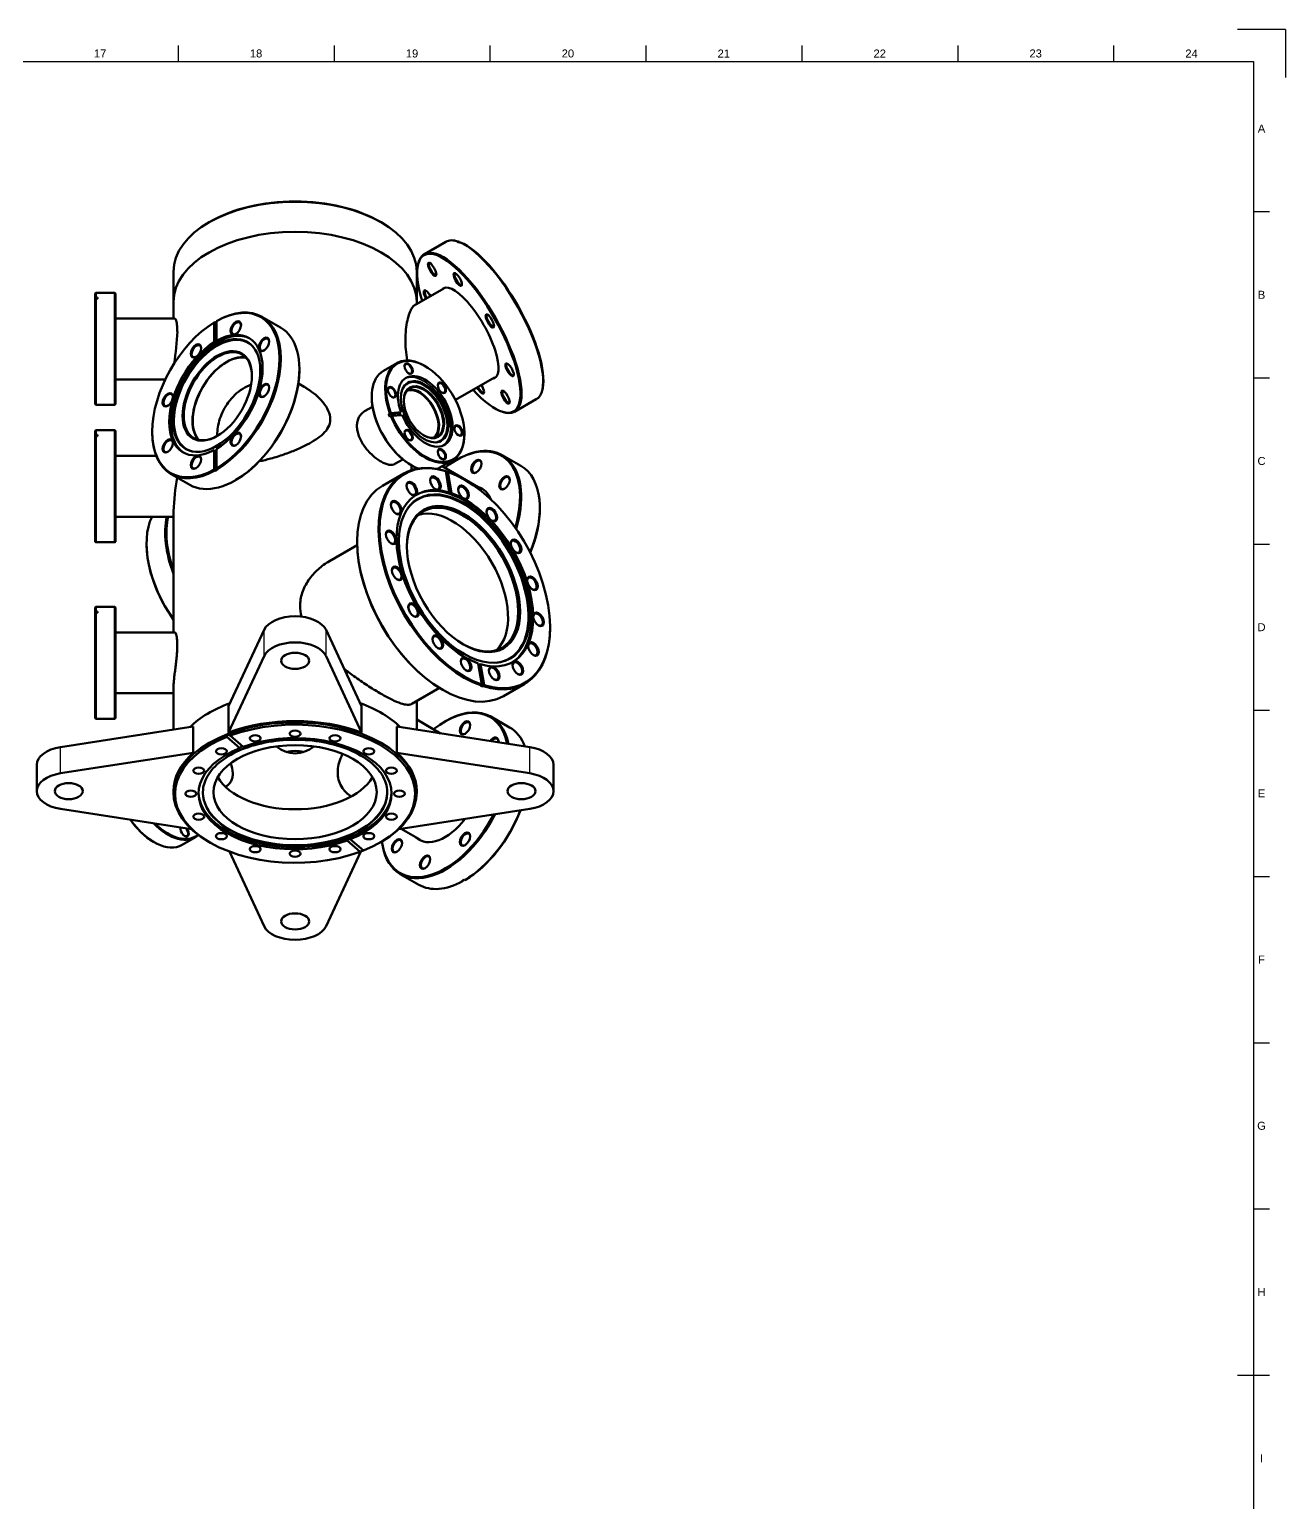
# Model space of a CAD drawing. Header units: millimetres. Extents: x 0 to 1189, y 0 to 841.
# Drawn here: x 796.6 to 1189, y 380.7 to 841 of the extents above; entities that cross this region are included whole.
import ezdxf
from ezdxf.enums import TextEntityAlignment as Align

# ---------------------------------------------------------------- set-up
doc = ezdxf.new("R2010")
doc.units = ezdxf.units.MM
doc.header["$LTSCALE"] = 0.75
for name, color, linetype, lineweight in [('Border', 7, 'Continuous', 25), ('Visible', 7, 'Continuous', 50), ('Visible Narrow', 7, 'Continuous', 25)]:
    doc.layers.add(name, color=color, linetype=linetype, lineweight=lineweight)
doc.styles.add('FusionTitle', font='')
doc.styles.get('FusionTitle').set_extended_font_data('Arial Unicode MS')

# ---------------------------------------------------------------- blocks, each defined once
blk = doc.blocks.new('ISO_A0_SHEET')
at = {"layer": 'Border'}
for p, q in [((1189, 841), (1174, 841)), ((1189, 841), (1189, 826)), ((843.041665, 836), (843.041665, 831)), ((891.749998, 836), (891.749998, 831)), ((940.458331, 836), (940.458331, 831)), ((989.166664, 836), (989.166664, 831)), ((1037.874997, 836), (1037.874997, 831)), ((1086.58333, 836), (1086.58333, 831)), ((1135.291663, 836), (1135.291663, 831)), ((20, 831), (1179, 831)), ((1179, 831), (1179, 10)), ((1179, 784.0625), (1184, 784.0625)), ((1179, 732.125), (1184, 732.125)), ((1179, 680.1875), (1184, 680.1875)), ((1179, 628.25), (1184, 628.25)), ((1179, 576.3125), (1184, 576.3125)), ((1179, 524.375), (1184, 524.375)), ((1179, 472.4375), (1184, 472.4375)), ((1174, 420.5), (1184, 420.5))]:
    blk.add_line(p, q, dxfattribs=at)
at = {"layer": 'Border', "style": 'FusionTitle'}
for s, p in [('17', (818.687499, 833.5)), ('18', (867.395832, 833.5)), ('19', (916.104165, 833.5)), ('20', (964.812498, 833.5)), ('21', (1013.520831, 833.5)), ('22', (1062.229164, 833.5)), ('23', (1110.937497, 833.5)), ('24', (1159.64583, 833.5)), ('A', (1181.5, 810.03125)), ('B', (1181.5, 758.09375)), ('C', (1181.5, 706.15625)), ('D', (1181.5, 654.21875)), ('E', (1181.5, 602.28125)), ('F', (1181.5, 550.34375)), ('G', (1181.5, 498.40625)), ('H', (1181.5, 446.46875)), ('I', (1181.5, 394.53125))]:
    blk.add_text(s, height=2.5, dxfattribs=at).set_placement(p, align=Align.MIDDLE)

msp = doc.modelspace()

# ---------------------------------------------------------------- linework, layer by layer
at = {"layer": 'Visible', "extrusion": (0.707107, -0.407196, -0.578093)}
for p, q in [((852.9704, 780.8952), (852.6155, 780.6893)), ((906.2074, 780.8952), (906.5623, 780.6893)), ((926.7236, 774.6741), (919.9656, 770.8055)), ((930.3344, 774.6025), (930.5391, 774.7197)), ((930.7573, 774.6461), (930.4612, 774.7465)), ((930.8316, 774.6206), (930.5391, 774.7197)), ((930.9901, 774.549), (930.7853, 774.4318)), ((930.885, 774.4888), (930.8316, 774.6206)), ((930.9901, 774.549), (931.2825, 774.45)), ((841.5889, 755.8737), (841.5889, 765.2755)), ((917.5889, 755.8737), (917.5889, 765.2755)), ((917.9472, 767.3129), (918.0105, 767.6191)), ((926.0317, 760.0188), (916.738, 754.6987)), ((817.0889, 758.4579), (817.2889, 758.6579)), ((817.0889, 758.4579), (817.0889, 757.0609)), ((817.2889, 757.2424), (817.0889, 757.0609)), ((817.0889, 757.0609), (817.0889, 756.6408)), ((817.0889, 756.6408), (817.2889, 756.8224)), ((817.0889, 756.6408), (817.0889, 723.8579)), ((817.2889, 757.2424), (817.2889, 758.6579)), ((823.2389, 758.6579), (817.2889, 758.6579)), ((817.8389, 757.2424), (817.2889, 757.2424)), ((817.2889, 723.6579), (817.2889, 756.8224)), ((817.2889, 756.8224), (817.8389, 756.8224)), ((817.8389, 757.2424), (817.8389, 756.8224)), ((823.2389, 758.6579), (823.2389, 723.6579)), ((823.4389, 758.4579), (823.2389, 758.6579)), ((823.4389, 723.8579), (823.4389, 758.4579)), ((841.5889, 755.8737), (841.5889, 750.6579)), ((917.5889, 755.8737), (917.5889, 755.1857)), ((823.4389, 750.6579), (841.9848, 750.6579)), ((869.177, 751.2279), (875.0106, 747.8685)), ((854.4866, 749.523), (854.3098, 749.4203)), ((854.3098, 749.4203), (854.3098, 743.296)), ((854.4866, 749.523), (854.6634, 749.4212)), ((854.6634, 749.4212), (854.6634, 743.0924)), ((855.0169, 749.8348), (855.1937, 749.9374)), ((855.0169, 743.7131), (855.0169, 749.8348)), ((854.6634, 743.0924), (854.3098, 743.296)), ((855.0169, 743.7131), (855.3705, 743.5095)), ((907.1658, 734.3114), (911.3731, 736.7342)), ((880.9147, 734.6298), (880.9147, 734.8334)), ((920.2948, 735.7666), (920.154, 735.8484)), ((941.9295, 732.2473), (929.6759, 725.2327)), ((823.4389, 731.6579), (839.0652, 731.6579)), ((880.5994, 730.3699), (882.4116, 729.3263)), ((956.9359, 728.9156), (956.8725, 728.6095)), ((817.0889, 723.8579), (817.2889, 723.6579)), ((823.2389, 723.6579), (817.2889, 723.6579)), ((823.4389, 723.8579), (823.2389, 723.6579)), ((903.7735, 723.1263), (901.2966, 721.6999)), ((903.5245, 726.1092), (903.5245, 726.2721)), ((954.9175, 725.4231), (948.1595, 721.5544)), ((912.1448, 721.1229), (908.8283, 720.8189)), ((909.2172, 721.0429), (908.8283, 720.8189)), ((909.1818, 719.9073), (909.5707, 720.1313)), ((909.4811, 721.1356), (909.2172, 721.0429)), ((912.675, 721.4283), (909.4811, 721.1356)), ((909.5707, 720.1313), (909.8347, 720.2239)), ((909.8347, 720.2239), (913.0286, 720.5167)), ((912.1489, 721.1253), (912.675, 721.4283)), ((944.1257, 721.5824), (944.4218, 721.482)), ((817.0889, 715.5367), (817.2889, 715.7367)), ((817.0889, 715.5367), (817.0889, 714.1396)), ((817.2889, 714.3212), (817.0889, 714.1396)), ((817.0889, 714.1396), (817.0889, 713.7196)), ((817.0889, 713.7196), (817.2889, 713.9011)), ((817.0889, 713.7196), (817.0889, 680.9367)), ((817.2889, 714.3212), (817.2889, 715.7367)), ((823.2389, 715.7367), (817.2889, 715.7367)), ((817.8389, 714.3212), (817.2889, 714.3212)), ((817.2889, 680.7367), (817.2889, 713.9011)), ((817.2889, 713.9011), (817.8389, 713.9011)), ((817.8389, 714.3212), (817.8389, 713.9011)), ((823.2389, 715.7367), (823.2389, 680.7367)), ((823.4389, 715.5367), (823.2389, 715.7367)), ((823.4389, 680.9367), (823.4389, 715.5367)), ((834.9528, 715.288), (834.9528, 715.0844)), ((932.4805, 714.6059), (932.4805, 714.4431)), ((854.3098, 709.574), (854.6634, 709.3704)), ((854.3098, 709.574), (854.3098, 703.4496)), ((854.6634, 709.3704), (854.6634, 703.0416)), ((855.0169, 703.8496), (855.0169, 709.9713)), ((823.4389, 707.7367), (836.2057, 707.7367)), ((913.2551, 706.6612), (910.7782, 705.2348)), ((915.7101, 704.9485), (915.851, 704.8668)), ((924.6319, 703.981), (928.8392, 706.4038)), ((925.5282, 704.4971), (938.0608, 697.2801)), ((929.8933, 706.4249), (930.0694, 706.5271)), ((950.1407, 704.604), (944.3071, 707.9633)), ((840.8569, 702.0493), (846.6905, 698.6899)), ((854.3098, 703.4496), (854.4866, 703.1434)), ((854.6634, 703.0416), (854.4866, 703.1434)), ((855.1937, 703.5434), (855.0169, 703.8496)), ((855.1937, 703.5434), (855.3705, 703.4416)), ((861.1043, 700.2284), (860.9282, 700.1262)), ((906.8496, 698.3979), (913.5318, 702.2459)), ((926.4139, 703.0657), (926.6282, 702.9462)), ((926.6282, 702.9462), (927.7498, 696.3276)), ((926.9281, 702.7395), (927.1049, 702.8413)), ((926.9281, 702.7395), (928.0873, 695.8995)), ((927.1049, 702.8413), (927.3192, 702.7217)), ((927.3192, 702.7217), (928.4408, 696.1031)), ((932.7249, 700.2253), (932.5488, 700.3275)), ((927.7498, 696.3276), (927.3962, 696.124)), ((928.4408, 696.1031), (928.0873, 695.8995)), ((956.0448, 691.3652), (956.0448, 691.5688)), ((823.4389, 688.7367), (841.5889, 688.7367)), ((841.5889, 690.47), (841.5889, 652.5522)), ((817.0889, 680.9367), (817.2889, 680.7367)), ((823.2389, 680.7367), (817.2889, 680.7367)), ((823.4389, 680.9367), (823.2389, 680.7367)), ((833.185, 680.1674), (833.185, 680.371)), ((898.9759, 679.8431), (890.337, 674.8683)), ((898.9636, 680.7835), (898.9636, 680.9871)), ((817.0889, 660.3522), (817.2889, 660.5522)), ((817.0889, 660.3522), (817.0889, 658.9552)), ((817.2889, 659.1368), (817.0889, 658.9552)), ((817.0889, 658.9552), (817.0889, 658.5351)), ((817.0889, 658.5351), (817.2889, 658.7167)), ((817.0889, 658.5351), (817.0889, 625.7522)), ((817.2889, 659.1368), (817.2889, 660.5522)), ((823.2389, 660.5522), (817.2889, 660.5522)), ((817.8389, 659.1368), (817.2889, 659.1368)), ((817.2889, 625.5522), (817.2889, 658.7167)), ((817.2889, 658.7167), (817.8389, 658.7167)), ((817.8389, 659.1368), (817.8389, 658.7167)), ((823.2389, 660.5522), (823.2389, 625.5522)), ((823.4389, 660.3522), (823.2389, 660.5522)), ((823.4389, 625.7522), (823.4389, 660.3522)), ((959.2445, 654.1733), (959.2445, 653.9697)), ((823.4389, 652.5522), (841.9848, 652.5522)), ((858.8152, 629.4913), (869.9296, 653.3779)), ((889.2482, 653.3779), (900.3626, 629.4913)), ((869.9296, 645.2024), (858.8152, 621.3158)), ((900.3626, 621.3158), (889.2482, 645.2024)), ((937.9246, 636.2867), (936.803, 642.9052)), ((937.494, 642.6808), (937.1405, 642.4772)), ((938.2996, 635.6373), (937.1405, 642.4772)), ((938.6156, 636.0622), (937.494, 642.6808)), ((841.5889, 635.2855), (841.5889, 622.177)), ((937.6086, 635.8617), (937.7854, 635.9635)), ((937.7854, 635.9635), (937.9246, 636.2867)), ((938.2996, 635.6373), (938.4764, 635.7391)), ((938.4764, 635.7391), (938.6156, 636.0622)), ((944.6763, 632.7109), (951.3584, 636.5589)), ((823.4389, 633.5522), (841.5889, 633.5522)), ((924.676, 635.2141), (916.0372, 630.2393)), ((917.5889, 631.1329), (917.5889, 622.177)), ((925.4832, 634.7315), (925.6593, 634.6293)), ((858.8152, 621.3158), (858.8152, 629.4913)), ((900.3626, 621.3158), (900.3626, 629.4913)), ((946.6052, 622.8966), (940.7715, 626.256)), ((806.29, 616.7303), (847.7699, 623.1307)), ((817.0889, 625.7522), (817.2889, 625.5522)), ((823.2389, 625.5522), (817.2889, 625.5522)), ((823.4389, 625.7522), (823.2389, 625.5522)), ((847.7699, 614.9552), (847.7699, 623.1307)), ((911.4079, 623.1307), (952.8878, 616.7303)), ((911.4079, 614.9552), (911.4079, 623.1307)), ((917.5889, 625.3257), (925.0582, 621.0245)), ((926.3578, 624.7175), (926.5339, 624.8197)), ((862.3359, 616.4222), (858.2588, 619.9361)), ((859.2566, 620.32), (863.3337, 616.8061)), ((847.7699, 614.9552), (806.29, 608.5548)), ((952.8878, 608.5548), (911.4079, 614.9552)), ((798.8782, 602.9924), (798.8782, 611.1679)), ((960.2996, 602.9924), (960.2996, 611.1679)), ((841.5889, 602.9924), (841.5889, 602.5837)), ((917.5889, 602.9924), (917.5889, 602.5837)), ((806.29, 597.43), (847.2277, 591.1133)), ((911.9501, 591.1133), (952.8878, 597.43)), ((912.6801, 591.2259), (918.5563, 587.842)), ((835.3474, 587.1354), (835.4883, 587.0536)), ((848.4765, 588.5906), (844.2692, 586.1678)), ((852.9704, 586.964), (852.6155, 587.17)), ((899.9212, 584.0298), (895.8441, 587.5436)), ((896.8418, 587.9276), (900.919, 584.4137)), ((906.2074, 586.964), (906.5623, 587.17)), ((859.0823, 584.0949), (869.9296, 560.7824)), ((889.2482, 560.7824), (900.1054, 584.1162)), ((918.2851, 573.718), (912.4515, 577.0774)), ((931.9148, 574.8121), (931.738, 574.9139)), ((931.9148, 574.8121), (932.0916, 574.9148)), ((932.0916, 574.9148), (932.0916, 575.1103)), ((932.4451, 575.3139), (932.6219, 575.2121)), ((932.7987, 575.3147), (932.6219, 575.2121))]:
    msp.add_line(p, q, dxfattribs=at)
at = {"layer": 'Visible', "extrusion": (-1e-16, -3e-16, -1)}
msp.add_arc((-760.139, 749.8273), 82.7249, 182.216167, 189.177974, dxfattribs=at)
at = {"layer": 'Visible'}
msp.add_arc((942.3976, 685.0201), 100.9468, 170.895003, 176.905507, dxfattribs=at)
at = {"layer": 'Visible', "extrusion": (-1e-16, -2e-16, -1)}
msp.add_arc((-879.5889, 623.7492), 8.9532, 229.315026, 310.684974, dxfattribs=at)
at = {"layer": 'Visible', "extrusion": (0, -2e-16, -1)}
msp.add_arc((-851.8248, 608.4416), 8.3125, 156.979878, 179.067348, dxfattribs=at)
at = {"layer": 'Visible'}
for centre, major_axis, ratio, start_param, end_param in [((879.5889, 765.2755), (38, 0), 0.5758617, 0, 3.14159265), ((879.5889, 755.8737), (38, 0), 0.5758617, 0, 3.14159265), ((879.5889, 755.8737), (38, 0), 0.5758617, 0, 3.14159265), ((940.8205, 750.0486), (-14.0969, 24.6255), 0.3303007, -0.3636979, 0), ((940.8205, 750.0486), (-14.0969, 24.6255), 0.3303007, 3.14159265, 5.88424192), ((933.8577, 746.0627), (-13.9727, 24.4086), 0.3303007, 2.17595051, 7.24882745), ((922.5656, 766.1292), (-1.0433, 1.8225), 0.3303007, -0.23261955, 3.3742122), ((930.5673, 762.9873), (-1.0433, 1.8225), 0.3303007, -0.23261955, 3.3742122), ((854.8402, 726.7404), (14.0353, 24.3727), 0.57809312, 3.93394611, 7.05776076), ((921.2747, 757.5714), (-1.0433, 1.8225), 0.3303007, -0.23261955, 1.68499506), ((940.5924, 749.9861), (-1.0433, 1.8225), 0.3303007, -0.23261955, 3.3742122), ((854.8402, 726.7404), (14.0353, 24.3727), 0.57809312, 0.81013428, 3.89838728), ((860.8506, 723.2792), (14.16, 24.5893), 0.57809312, 3.14159265, 6.28318531), ((861.2121, 747.638), (1.048, 1.8198), 0.57809312, -0.7409592, 3.88255185), ((855.4412, 726.3943), (7.5229, 13.0637), 0.57809312, -0.77910588, 3.92069853), ((848.7511, 740.4621), (1.048, 1.8198), 0.57809312, -0.7409592, 3.88255185), ((855.1937, 726.5368), (10.2988, 17.8841), 0.57809312, 0.77135029, 0.81981407), ((870.0234, 742.5246), (1.048, 1.8198), 0.57809312, -0.7409592, 3.88255185), ((920.2475, 721.6504), (-8.6333, 14.9919), 0.57809312, 1.33983641, 7.5652102), ((914.9531, 734.9673), (-0.8359, 1.4515), 0.57809312, 2.39792128, 7.02685668), ((946.7684, 734.7416), (-1.0433, 1.8225), 0.3303007, -0.23261955, 3.3742122), ((915.8988, 719.1462), (-8.7331, 15.1652), 0.57809312, 0, 2.5314122), ((920.2475, 721.6504), (-6.0321, 10.4748), 0.57809312, 1.3523075, 7.5527391), ((920.0354, 721.5283), (-5.2274, 9.0775), 0.57809312, 3.14159265, 9.42477796), ((839.9398, 725.2006), (1.048, 1.8198), 0.57809312, -0.7409592, 3.88255185), ((870.0234, 728.1173), (1.048, 1.8198), 0.57809312, -0.7409592, 3.88255185), ((909.7647, 727.5649), (-0.8359, 1.4515), 0.57809312, 2.39792128, 7.02685668), ((919.7172, 721.345), (-4.3665, 7.5826), 0.57809312, 2.36276294, 7.06201502), ((919.8233, 721.4061), (-5.1729, 8.9828), 0.57809312, 2.90046685, 6.52431111), ((918.3737, 720.5714), (-4.3665, 7.5826), 0.57809312, 3.29544605, 6.12933191), ((925.3299, 728.9917), (-0.8359, 1.4515), 0.57809312, 2.39792128, 7.02685668), ((937.4758, 729.3257), (-1.0433, 1.8225), 0.3303007, 1.41643953, 3.3742122), ((945.4775, 726.1838), (-1.0433, 1.8225), 0.3303007, -0.23261955, 3.3742122), ((919.7172, 721.345), (-8.7331, 15.1652), 0.57809312, 1.28235533, 1.33950596), ((912.2101, 721.1309), (0.0932, 0.0361), 0.20968164, 2.20335684, 2.26256959), ((919.7172, 721.345), (-6.032, 10.4747), 0.57809312, 1.2695532, 1.32979351), ((861.2121, 712.8557), (1.048, 1.8198), 0.57809312, -0.7409592, 3.88255185), ((914.9531, 714.187), (-0.8359, 1.4515), 0.57809312, 2.39792128, 7.02685668), ((930.5183, 715.6138), (-0.8359, 1.4515), 0.57809312, 2.39792128, 7.02685668), ((839.9398, 710.7933), (1.048, 1.8198), 0.57809312, -0.7409592, 3.88255185), ((925.3299, 708.2114), (-0.8359, 1.4515), 0.57809312, 2.39792128, 7.02685668), ((929.9703, 683.4758), (14.0353, 24.3727), 0.57809312, -1.17911396, 0.96564214), ((848.7511, 705.6799), (1.048, 1.8198), 0.57809312, -0.7409592, 3.88255185), ((932.6219, 669.5042), (-18.7886, 32.6269), 0.57809312, -0.55638102, 2.55865043), ((936.3422, 704.3734), (1.048, 1.8198), 0.57809312, -0.7409592, 3.88255185), ((935.9807, 680.0147), (14.16, 24.5893), 0.57809312, -1.34445675, 0), ((855.1937, 726.5368), (14.16, 24.5893), 0.57809312, 3.89862231, 3.9338678), ((932.6219, 669.5042), (-15.0583, 26.1492), 0.57809312, -0.55309085, 2.55536027), ((923.2603, 699.1143), (-1.048, 1.8198), 0.57809312, 2.41191858, 7.01285938), ((915.8988, 719.1462), (-8.7331, 15.1652), 0.57809312, 3.07288825, 3.14159265), ((932.6219, 669.5042), (-18.7886, 32.6269), 0.57809312, 2.58521163, 5.70024308), ((945.1535, 699.26), (1.048, 1.8198), 0.57809312, -0.7409592, 3.88255185), ((925.763, 665.5544), (-18.9133, 32.8435), 0.57809312, 0, 3.14159265), ((932.4098, 669.382), (-14.3846, 24.9793), 0.57809312, 3.14159265, 9.42477796), ((915.8759, 697.4439), (-1.048, 1.8198), 0.57809312, 2.41191858, 7.01285938), ((932.1976, 669.2599), (-14.3301, 24.8846), 0.57809312, 2.8878999, 6.53687806), ((932.2684, 669.3006), (-15.0583, 26.1492), 0.57809312, -0.58623239, -0.55309085), ((932.6219, 669.5042), (-15.0583, 26.1492), 0.57809312, 2.5885018, 5.69695292), ((932.0431, 696.2614), (-1.048, 1.8198), 0.57809312, 2.41191858, 7.01285938), ((911.0139, 691.5043), (-1.048, 1.8198), 0.57809312, 2.41191858, 7.01285938), ((931.9148, 669.097), (-12.2762, 21.318), 0.57809312, 2.36232691, 7.06245105), ((928.7328, 667.2646), (-12.2762, 21.318), 0.57809312, 3.27105338, 6.15372458), ((940.8871, 689.3195), (-1.048, 1.8198), 0.57809312, 2.41191858, 7.01285938), ((853.2492, 668.8168), (-14.16, 24.5893), 0.57809312, 0.37273529, 1.73798778), ((859.2596, 672.2779), (-14.0353, 24.3727), 0.57809312, 0.55399382, 1.26398071), ((909.4146, 682.2), (-1.048, 1.8198), 0.57809312, 2.41191858, 7.01285938), ((948.4459, 679.3453), (-1.048, 1.8198), 0.57809312, 2.41191858, 7.01285938), ((911.3216, 670.9473), (-1.048, 1.8198), 0.57809312, 2.41191858, 7.01285938), ((953.5687, 667.8575), (-1.048, 1.8198), 0.57809312, 2.41191858, 7.01285938), ((916.4444, 659.4594), (-1.048, 1.8198), 0.57809312, 2.41191858, 7.01285938), ((955.4756, 656.6048), (-1.048, 1.8198), 0.57809312, 2.41191858, 7.01285938), ((924.0031, 649.4853), (-1.048, 1.8198), 0.57809312, 2.41191858, 7.01285938), ((953.8764, 647.3004), (-1.048, 1.8198), 0.57809312, 2.41191858, 7.01285938), ((932.8471, 642.5434), (-1.048, 1.8198), 0.57809312, 2.41191858, 7.01285938), ((932.2684, 669.3006), (-15.0583, 26.1492), 0.57809312, 2.57505597, 2.5885018), ((941.6299, 639.6904), (-1.048, 1.8198), 0.57809312, 2.41191858, 7.01285938), ((949.0144, 641.3609), (-1.048, 1.8198), 0.57809312, 2.41191858, 7.01285938), ((926.4347, 601.7685), (14.0353, 24.3727), 0.57809312, -0.57484433, 0.96564214), ((879.5889, 611.9855), (38, 0), 0.5758617, 2.13481214, 2.61576237), ((879.5889, 602.1749), (-37.5, 0), 0.5758617, 2.17584563, 5.28543692), ((879.5889, 611.9855), (-38, 0), 0.5758617, 3.66742294, 4.14837317), ((879.5889, 602.1749), (30.1625, 0), 0.5758617, -0.96185414, 2.13995139), ((879.5889, 620.9336), (-1.7, 0), 0.5758617, -1.57079633, 4.71238898), ((932.8067, 622.6661), (1.048, 1.8198), 0.57809312, -0.7409592, 3.88255185), ((932.4451, 598.3073), (14.16, 24.5893), 0.57809312, -0.4455821, 0), ((879.5889, 602.1749), (-37.5, 0), 0.5758617, -0.96574702, 2.14384427), ((879.5889, 602.6654), (25.5, 0), 0.5758617, 1.57079633, 7.85398163), ((867.123, 619.5057), (1.7, 0), 0.5758617, 1.57079633, 7.85398163), ((892.0548, 619.5057), (-1.7, 0), 0.5758617, -1.57079633, 4.71238898), ((941.6179, 617.5527), (1.048, 1.8198), 0.57809312, -0.7409592, 1.32264335), ((879.5889, 602.1749), (30.1625, 0), 0.5758617, 2.17973851, 5.28154404), ((856.5549, 615.4393), (-1.7, 0), 0.5758617, -1.57079633, 4.71238898), ((879.5889, 608.5869), (8.5, 0), 0.81754712, 1.25537005, 1.8862226), ((902.6229, 615.4393), (1.7, 0), 0.5758617, 1.57079633, 7.85398163), ((849.4935, 609.3535), (1.7, 0), 0.5758617, 1.57079633, 7.85398163), ((909.6843, 609.3535), (-1.7, 0), 0.5758617, -1.57079633, 4.71238898), ((847.0139, 602.1749), (1.7, 0), 0.5758617, 1.57079633, 7.85398163), ((879.5889, 602.6654), (28.7988, 0), 0.5758617, 3.08571606, 6.33906191), ((912.1639, 602.1749), (1.7, 0), 0.5758617, 1.57079633, 7.85398163), ((879.5889, 602.8181), (-30.1625, 0), 0.5758617, 0.01851791, 3.12307474), ((835.5361, 601.333), (-8.7331, 15.1652), 0.57809312, 1.72248261, 3.14159265), ((849.4935, 594.9962), (-1.7, 0), 0.5758617, -1.57079633, 4.71238898), ((926.4347, 601.7685), (14.0353, 24.3727), 0.57809312, 2.49183288, 4.7950023), ((909.6843, 594.9962), (-1.7, 0), 0.5758617, -1.57079633, 4.71238898), ((932.4451, 598.3073), (14.16, 24.5893), 0.57809312, 3.9338678, 4.98220987), ((839.8848, 603.8373), (-8.6333, 14.9919), 0.57809312, 2.01571133, 3.23511417), ((844.9672, 590.3982), (-0.8359, 1.4515), 0.57809312, 0.31882729, 0.74367138), ((844.9672, 590.3982), (-0.8359, 1.4515), 0.57809312, 2.39792128, 5.09669495), ((856.5549, 588.9105), (1.7, 0), 0.5758617, 1.57079633, 7.85398163), ((902.6229, 588.9105), (1.7, 0), 0.5758617, 1.57079633, 7.85398163), ((932.8067, 587.8838), (1.048, 1.8198), 0.57809312, -0.7409592, 3.88255185), ((867.123, 584.8441), (-1.7, 0), 0.5758617, -1.57079633, 4.71238898), ((892.0548, 584.8441), (-1.7, 0), 0.5758617, -1.57079633, 4.71238898), ((911.5343, 585.8214), (1.048, 1.8198), 0.57809312, -0.7409592, 3.88255185), ((879.5889, 583.4162), (-1.7, 0), 0.5758617, 4.71238898, 10.99557429), ((920.3456, 580.708), (1.048, 1.8198), 0.57809312, -0.7409592, 3.88255185), ((932.4451, 598.3073), (14.16, 24.5893), 0.57809312, 3.14159265, 3.89862231), ((932.2684, 598.4091), (14.16, 24.5893), 0.57809312, 3.89862231, 3.9338678)]:
    msp.add_ellipse(centre, major_axis=major_axis, ratio=ratio, start_param=start_param, end_param=end_param, dxfattribs=at)
at = {"layer": 'Visible', "extrusion": (0, 0, -1)}
for centre, major_axis, ratio, start_param, end_param in [((879.5889, 765.6843), (-37.5, 0), 0.5758617, 0.78154562, 2.36004704), ((932.1976, 669.2599), (-12.4758, 21.6646), 0.57809312, 4.71238898, 10.99557429)]:
    msp.add_ellipse(centre, major_axis=major_axis, ratio=ratio, start_param=start_param, end_param=end_param, dxfattribs=at)
at = {"layer": 'Visible', "extrusion": (-4e-16, -3e-16, -1)}
msp.add_ellipse((934.0625, 746.18), major_axis=(-14.0969, 24.6255), ratio=0.3303007, start_param=-0.35750798, end_param=3.49910063, dxfattribs=at)
at = {"layer": 'Visible', "extrusion": (0, -1e-16, -1)}
for centre, major_axis, ratio, start_param, end_param in [((940.6157, 749.9314), (-14.0969, 24.6255), 0.3303007, 0.3636979, 0.39894338), ((854.8402, 726.7404), (10.2988, 17.8841), 0.57809312, 2.39447781, 5.46337124), ((936.2008, 704.4549), (1.1478, 1.9931), 0.57809312, 1.57079633, 7.85398163), ((916.6211, 659.5612), (-1.1727, 2.0365), 0.57809312, 4.71238898, 10.99557429), ((924.1799, 649.5871), (-1.1727, 2.0365), 0.57809312, 4.71238898, 10.99557429), ((932.6652, 622.7475), (1.1478, 1.9931), 0.57809312, 1.57079633, 7.85398163)]:
    msp.add_ellipse(centre, major_axis=major_axis, ratio=ratio, start_param=start_param, end_param=end_param, dxfattribs=at)
at = {"layer": 'Visible', "extrusion": (1e-16, -1e-16, -1)}
for centre, major_axis, ratio, start_param, end_param in [((941.0253, 750.1658), (-13.9727, 24.4086), 0.3303007, 0.35750798, 0.36346287), ((920.1061, 721.569), (-8.7331, 15.1652), 0.57809312, -1.28235533, 0.78733187), ((920.1061, 721.569), (-8.7331, 15.1652), 0.57809312, 2.35426078, 4.94367934), ((945.0121, 699.3415), (1.1478, 1.9931), 0.57809312, 1.57079633, 7.85398163), ((941.4765, 617.6341), (1.1478, 1.9931), 0.57809312, -1.39540061, 0.95503064), ((839.7434, 603.7558), (-8.7331, 15.1652), 0.57809312, 3.02621497, 4.29154259), ((932.6652, 587.9652), (1.1478, 1.9931), 0.57809312, 1.57079633, 7.85398163), ((911.3929, 585.9028), (1.1478, 1.9931), 0.57809312, 1.57079633, 7.85398163)]:
    msp.add_ellipse(centre, major_axis=major_axis, ratio=ratio, start_param=start_param, end_param=end_param, dxfattribs=at)
at = {"layer": 'Visible', "extrusion": (-3e-16, -1e-16, -1)}
msp.add_ellipse((941.0253, 750.1658), major_axis=(-13.9727, 24.4086), ratio=0.3303007, start_param=0.3990217, end_param=2.78408467, dxfattribs=at)
at = {"layer": 'Visible', "extrusion": (-1e-16, -2e-16, -1)}
for centre, major_axis, ratio, start_param, end_param in [((922.4018, 766.0354), (-1.1427, 1.9961), 0.3303007, 3.14159265, 9.42477796), ((921.1109, 757.4776), (-1.1427, 1.9961), 0.3303007, 4.60815843, 7.95821218), ((933.8577, 746.0627), (-8.0235, 14.0159), 0.3303007, -0.13639897, 3.27799162), ((940.4286, 749.8923), (-1.1427, 1.9961), 0.3303007, 3.14159265, 9.42477796), ((925.4359, 729.0528), (-0.9107, 1.5815), 0.57809312, 4.71238898, 10.99557429), ((945.3136, 726.09), (-1.1427, 1.9961), 0.3303007, 3.14159265, 9.42477796), ((916.0526, 697.5457), (-1.1727, 2.0365), 0.57809312, 4.71238898, 10.99557429), ((923.4371, 699.2161), (-1.1727, 2.0365), 0.57809312, 4.71238898, 10.99557429), ((925.5862, 665.4526), (-18.7886, 32.6269), 0.57809312, 3.92892453, 5.49585344), ((911.4983, 671.0491), (-1.1727, 2.0365), 0.57809312, 4.71238898, 10.99557429), ((953.7455, 667.9593), (-1.1727, 2.0365), 0.57809312, 4.71238898, 10.99557429), ((879.5889, 611.9855), (38, 0), 0.5758617, -1.00678052, -0.52583029), ((879.5889, 602.9924), (38, 0), 0.5758617, 3.14159265, 3.71998378), ((879.5889, 602.9924), (-38, 0), 0.5758617, 2.56320153, 3.14159265)]:
    msp.add_ellipse(centre, major_axis=major_axis, ratio=ratio, start_param=start_param, end_param=end_param, dxfattribs=at)
at = {"layer": 'Visible', "extrusion": (-1e-16, -1e-16, -1)}
for centre, major_axis, ratio, start_param, end_param in [((930.4034, 762.8935), (-1.1427, 1.9961), 0.3303007, 3.14159265, 9.42477796), ((855.0169, 726.6386), (14.16, 24.5893), 0.57809312, -0.77465377, 2.34931751), ((855.1937, 726.5368), (14.16, 24.5893), 0.57809312, -0.80989925, -0.79227514), ((861.0707, 747.7194), (1.1478, 1.9931), 0.57809312, 1.57079633, 7.85398163), ((839.7984, 725.282), (1.1478, 1.9931), 0.57809312, 1.57079633, 7.85398163), ((869.882, 728.1987), (1.1478, 1.9931), 0.57809312, 1.57079633, 7.85398163), ((937.312, 729.232), (-1.1427, 1.9961), 0.3303007, 1.42995568, 4.85322962), ((855.0169, 726.6386), (14.16, 24.5893), 0.57809312, 2.384563, 3.92892453), ((861.0707, 712.9372), (1.1478, 1.9931), 0.57809312, 1.57079633, 7.85398163), ((915.0591, 714.2481), (-0.9107, 1.5815), 0.57809312, 4.71238898, 10.99557429), ((930.147, 683.374), (14.16, 24.5893), 0.57809312, -0.78733187, 1.18997646), ((848.6096, 705.7613), (1.1478, 1.9931), 0.57809312, 1.57079633, 7.85398163), ((932.2684, 669.3006), (-18.9133, 32.8435), 0.57809312, 0.57214962, 0.58285462), ((911.1907, 691.6061), (-1.1727, 2.0365), 0.57809312, 4.71238898, 10.99557429), ((941.0639, 689.4213), (-1.1727, 2.0365), 0.57809312, 4.71238898, 10.99557429), ((853.0724, 668.715), (-14.0353, 24.3727), 0.57809312, 4.54062997, 5.49585344), ((879.5889, 602.5837), (38, 0), 0.5758617, 2.36004704, 7.06473092), ((879.5889, 611.9855), (38, 0), 0.5758617, 3.66742294, 4.14837317), ((879.5889, 602.9924), (38, 0), 0.5758617, 4.13399785, 5.29078011), ((926.6115, 601.6667), (14.16, 24.5893), 0.57809312, -0.78733187, 0.57967065), ((920.2042, 580.7894), (1.1478, 1.9931), 0.57809312, 1.57079633, 7.85398163)]:
    msp.add_ellipse(centre, major_axis=major_axis, ratio=ratio, start_param=start_param, end_param=end_param, dxfattribs=at)
at = {"layer": 'Visible', "extrusion": (0, -2e-16, -1)}
for centre, major_axis, start_param, end_param in [((855.3965, 726.42), (10.2988, 17.8841), 3.16850256, 6.2562754), ((854.8402, 726.7404), (10.2988, 17.8841), -0.77135029, 2.34601403), ((855.2644, 726.4961), (9.5768, 16.6304), 2.89142739, 6.53335057), ((848.6096, 740.5436), (1.1478, 1.9931), 1.57079633, 7.85398163), ((858.1989, 724.8062), (7.5229, 13.0637), 3.32520297, 6.09957499), ((858.1989, 724.8062), (7.4855, 12.9988), 3.31225463, 6.11252333), ((861.0273, 723.1774), (14.0353, 24.3727), 0.78733187, 2.35426078), ((855.1937, 726.5368), (10.2988, 17.8841), 2.37024237, 2.39447781), ((936.1574, 679.9129), (14.0353, 24.3727), 0.78733187, 1.34385282)]:
    msp.add_ellipse(centre, major_axis=major_axis, ratio=0.57809312, start_param=start_param, end_param=end_param, dxfattribs=at)
at = {"layer": 'Visible', "extrusion": (2e-16, 0, -1)}
for centre, major_axis, start_param, end_param in [((855.0523, 726.6182), (9.6313, 16.7251), 1.57079633, 7.85398163), ((918.3737, 720.5714), (-4.2418, 7.366), 0.06320549, 3.07838716), ((932.2199, 696.3632), (-1.1727, 2.0365), 4.71238898, 10.99557429), ((909.5914, 682.3018), (-1.1727, 2.0365), 4.71238898, 10.99557429), ((948.6227, 679.4471), (-1.1727, 2.0365), 4.71238898, 10.99557429), ((955.6524, 656.7066), (-1.1727, 2.0365), 4.71238898, 10.99557429), ((933.0239, 642.6451), (-1.1727, 2.0365), 4.71238898, 10.99557429)]:
    msp.add_ellipse(centre, major_axis=major_axis, ratio=0.57809312, start_param=start_param, end_param=end_param, dxfattribs=at)
at = {"layer": 'Visible', "extrusion": (-2e-16, -1e-16, -1)}
msp.add_ellipse((855.2644, 726.4961), major_axis=(7.6477, 13.2804), ratio=0.57809312, start_param=1.57079633, end_param=7.85398163, dxfattribs=at)
at = {"layer": 'Visible', "extrusion": (1e-16, -4e-16, -1)}
msp.add_ellipse((869.882, 742.606), major_axis=(1.1478, 1.9931), ratio=0.57809312, start_param=1.57079633, end_param=7.85398163, dxfattribs=at)
at = {"layer": 'Visible', "extrusion": (-2e-16, -2e-16, -1)}
for centre, major_axis, start_param, end_param in [((915.0591, 735.0284), (-0.9107, 1.5815), 4.71238898, 10.99557429), ((909.8707, 727.626), (-0.9107, 1.5815), 4.71238898, 10.99557429), ((919.8233, 721.4061), (-4.4414, 7.7126), -1.57079633, 4.71238898), ((915.7574, 719.0647), (-8.6333, 14.9919), 3.92892453, 5.49585344), ((930.6243, 715.6748), (-0.9107, 1.5815), 4.71238898, 10.99557429), ((954.0531, 647.4022), (-1.1727, 2.0365), 4.71238898, 10.99557429), ((845.0732, 590.4593), (-0.9107, 1.5815), 1.334459, 5.81638937)]:
    msp.add_ellipse(centre, major_axis=major_axis, ratio=0.57809312, start_param=start_param, end_param=end_param, dxfattribs=at)
at = {"layer": 'Visible', "extrusion": (-4e-16, -2e-16, -1)}
msp.add_ellipse((946.6046, 734.6478), major_axis=(-1.1427, 1.9961), ratio=0.3303007, start_param=3.14159265, end_param=9.42477796, dxfattribs=at)
at = {"layer": 'Visible', "extrusion": (1e-16, -3e-16, -1)}
msp.add_ellipse((839.7984, 710.8747), major_axis=(1.1478, 1.9931), ratio=0.57809312, start_param=1.57079633, end_param=7.85398163, dxfattribs=at)
at = {"layer": 'Visible', "extrusion": (1e-16, -2e-16, -1)}
for centre, major_axis, ratio, start_param, end_param in [((925.4359, 708.2725), (-0.9107, 1.5815), 0.57809312, 4.71238898, 10.99557429), ((808.8782, 611.1679), (-10, 0), 0.5758617, 0, 1.30899694)]:
    msp.add_ellipse(centre, major_axis=major_axis, ratio=ratio, start_param=start_param, end_param=end_param, dxfattribs=at)
at = {"layer": 'Visible', "extrusion": (3e-16, -1e-16, -1)}
for centre, start_param, end_param in [((932.4451, 669.4024), 3.72444727, 6.83965393), ((932.4451, 669.4024), 0.58285462, 0.78733187), ((932.4451, 669.4024), 2.35426078, 3.69806128), ((932.2684, 669.3006), 3.69806128, 3.72444727)]:
    msp.add_ellipse(centre, major_axis=(-18.9133, 32.8435), ratio=0.57809312, start_param=start_param, end_param=end_param, dxfattribs=at)
at = {"layer": 'Visible', "extrusion": (2e-16, -2e-16, -1)}
for centre, start_param, end_param in [((929.9703, 683.4758), -0.13639897, 0.43683391), ((926.4347, 601.7685), 1.77939656, 3.27799162)]:
    msp.add_ellipse(centre, major_axis=(8.0594, 13.9953), ratio=0.57809312, start_param=start_param, end_param=end_param, dxfattribs=at)
at = {"layer": 'Visible', "extrusion": (-2e-16, -3e-16, -1)}
msp.add_ellipse((859.0828, 672.1762), major_axis=(-14.16, 24.5893), ratio=0.57809312, start_param=-1.29906252, end_param=-0.55622823, dxfattribs=at)
at = {"layer": 'Visible', "extrusion": (-1e-16, -3e-16, -1)}
for centre, major_axis, start_param, end_param in [((879.5889, 651.8875), (10, 0), 3.40339204, 6.02138592), ((879.5889, 643.712), (-10, 0), 0.26179939, 2.87979327), ((950.2996, 611.1679), (-10, 0), 1.83259571, 3.14159265), ((950.2996, 602.9924), (10, 0), -1.30899694, 1.30899694)]:
    msp.add_ellipse(centre, major_axis=major_axis, ratio=0.5758617, start_param=start_param, end_param=end_param, dxfattribs=at)
at = {"layer": 'Visible', "extrusion": (-1e-16, -2e-16, -1)}
for centre in [(879.5889, 643.712), (808.8782, 602.9924), (950.2996, 602.9924), (879.5889, 562.2729)]:
    msp.add_ellipse(centre, major_axis=(4.375, 0), ratio=0.5758617, dxfattribs=at)
at = {"layer": 'Visible', "extrusion": (-1e-16, 0, -1)}
for centre, major_axis, ratio, start_param, end_param in [((941.8067, 639.7922), (-1.1727, 2.0365), 0.57809312, 4.71238898, 10.99557429), ((949.1912, 641.4627), (-1.1727, 2.0365), 0.57809312, 4.71238898, 10.99557429), ((879.5889, 611.9855), (25.5, 0), 0.5758617, 0.32292662, 2.81866604)]:
    msp.add_ellipse(centre, major_axis=major_axis, ratio=ratio, start_param=start_param, end_param=end_param, dxfattribs=at)
at = {"layer": 'Visible', "extrusion": (-1e-16, 1e-16, -1)}
for centre, start_param, end_param in [((808.8782, 602.9924), -1.30899694, 1.30899694), ((879.5889, 562.2729), 3.40339204, 6.02138592)]:
    msp.add_ellipse(centre, major_axis=(-10, 0), ratio=0.5758617, start_param=start_param, end_param=end_param, dxfattribs=at)
at = {"layer": 'Visible', "extrusion": (-3e-16, -2e-16, -1)}
msp.add_ellipse((835.3947, 601.2516), major_axis=(-8.6333, 14.9919), ratio=0.57809312, start_param=3.92892453, end_param=4.56126698, dxfattribs=at)
at = {"layer": 'Visible', "extrusion": (-2e-16, 0, -1)}
msp.add_ellipse((926.6115, 601.6667), major_axis=(14.16, 24.5893), ratio=0.57809312, start_param=1.4794014, end_param=3.80141318, dxfattribs=at)
at = {"layer": 'Visible', "extrusion": (-3e-16, 0, -1)}
msp.add_ellipse((932.6219, 598.2055), major_axis=(14.0353, 24.3727), ratio=0.57809312, start_param=1.29710207, end_param=2.34923919, dxfattribs=at)
at = {"layer": 'Visible'}
for points, knots in [([(841.9848, 750.6579), (842.0507, 750.6578), (842.12, 750.6088), (842.2629, 750.4166), (842.3413, 750.2556), (842.489, 749.8107), (842.5581, 749.5267), (842.6733, 748.8502), (842.7194, 748.457), (842.7805, 747.5912), (842.7956, 747.1185), (842.7956, 746.6286)], [9.74519017, 9.74519017, 9.74519017, 9.74519017, 10.06591868, 10.06591868, 10.4254445, 10.4254445, 10.78497032, 10.78497032, 11.14449614, 11.14449614, 11.50402196, 11.50402196, 11.50402196, 11.50402196]), ([(914.5784, 737.5524), (914.5748, 737.5758), (914.5713, 737.5992), (914.3959, 738.7638), (914.2643, 739.8833), (914.0946, 742.0101), (914.0563, 743.0175), (914.0563, 745.0719), (914.1133, 746.1707), (914.3301, 748.2342), (914.4894, 749.1993), (915.0704, 751.808), (915.5952, 753.1619), (916.2619, 754.247), (916.4497, 754.4835), (916.6654, 754.6531), (916.702, 754.678), (916.738, 754.6986)], [8.83214883, 8.83214883, 8.83214883, 8.83214883, 8.8460239, 8.8460239, 9.52387973, 9.52387973, 10.20173556, 10.20173556, 11.03161716, 11.03161716, 11.86149876, 11.86149876, 13.52126197, 13.52126197, 14.13733081, 14.13733081, 14.26462401, 14.26462401, 14.26462401, 14.26462401]), ([(855.2575, 713.9658), (855.2548, 714.0725), (855.2535, 714.1794), (855.2535, 715.055), (855.321, 715.8841), (855.6085, 717.607), (855.8284, 718.5008), (856.4199, 720.2864), (856.792, 721.1795), (857.6704, 722.8963), (858.177, 723.7198), (859.3164, 725.2834), (859.9937, 726.0675), (861.5039, 727.5059), (862.337, 728.1599), (864.0671, 729.2532), (864.961, 729.7023), (865.8744, 730.0579)], [10.04988367, 10.04988367, 10.04988367, 10.04988367, 10.12847578, 10.12847578, 10.69253409, 10.69253409, 11.25659241, 11.25659241, 11.82065073, 11.82065073, 12.38470905, 12.38470905, 12.98497385, 12.98497385, 13.58523865, 13.58523865, 14.15688231, 14.15688231, 14.15688231, 14.15688231]), ([(882.4116, 729.3262), (882.7467, 729.1333), (883.0741, 728.9345), (884.2884, 728.1583), (885.1833, 727.5037), (886.8619, 726.0639), (887.6462, 725.2791), (888.9968, 723.6257), (889.5632, 722.7579), (890.3619, 720.9865), (890.5933, 720.0832), (890.5933, 719.1818)], [18.67667662, 18.67667662, 18.67667662, 18.67667662, 18.91203963, 18.91203963, 19.57362807, 19.57362807, 20.23521651, 20.23521651, 20.89680495, 20.89680495, 21.5583934, 21.5583934, 21.5583934, 21.5583934]), ([(890.5933, 719.1818), (890.5933, 718.2803), (890.3619, 717.4595), (889.5632, 715.9491), (888.9968, 715.2582), (887.6462, 713.9721), (886.8619, 713.377), (885.1833, 712.2693), (884.2884, 711.7569), (882.3166, 710.7251), (881.1411, 710.1744), (878.6643, 709.1227), (877.363, 708.6217), (874.7129, 707.6998), (873.3627, 707.2788), (870.7959, 706.5801), (869.5769, 706.2942), (868.4029, 706.071)], [0, 0, 0, 0, 0.66158844, 0.66158844, 1.32317688, 1.32317688, 1.98476533, 1.98476533, 2.64635377, 2.64635377, 3.4412181, 3.4412181, 4.23608244, 4.23608244, 5.03094677, 5.03094677, 5.76501793, 5.76501793, 5.76501793, 5.76501793]), ([(910.7782, 705.2348), (910.5362, 705.0955), (910.258, 704.9994), (909.6326, 704.9111), (909.2846, 704.92), (908.5372, 705.0451), (908.1371, 705.1615), (907.3099, 705.4887), (906.8826, 705.6995), (906.0353, 706.1874), (905.5875, 706.4805), (904.6763, 707.1545), (904.2129, 707.5353), (903.3062, 708.3627), (902.8623, 708.8099), (902.0272, 709.7415), (901.6363, 710.2259), (900.9352, 711.1939), (900.6006, 711.7111), (900.0035, 712.7807), (899.7412, 713.3333), (899.3164, 714.4402), (899.1537, 714.9955), (898.9396, 716.074), (898.8882, 716.5972), (898.8882, 717.577), (898.9396, 718.0656), (899.1537, 718.9971), (899.3164, 719.44), (899.7412, 720.2453), (900.0035, 720.6084), (900.6006, 721.231), (900.9352, 721.4904), (901.2894, 721.6957), (901.293, 721.6978), (901.2966, 721.6999)], [1.44180552, 1.44180552, 1.44180552, 1.44180552, 1.79757883, 1.79757883, 2.15705439, 2.15705439, 2.51652994, 2.51652994, 2.87600549, 2.87600549, 3.23548104, 3.23548104, 3.5949566, 3.5949566, 3.95443215, 3.95443215, 4.3139077, 4.3139077, 4.67343352, 4.67343352, 5.03295934, 5.03295934, 5.39248516, 5.39248516, 5.75201098, 5.75201098, 6.1115368, 6.1115368, 6.47106262, 6.47106262, 6.83058844, 6.83058844, 7.19011426, 7.19011426, 7.1938165, 7.1938165, 7.1938165, 7.1938165]), ([(881.5679, 657.5324), (881.2851, 658.6328), (881.1412, 659.7384), (881.1412, 662.2164), (881.3741, 663.6196), (882.2852, 666.3463), (882.9617, 667.6696), (884.6477, 670.128), (885.6575, 671.2652), (887.8711, 673.2703), (889.0748, 674.1379), (890.3113, 674.8535), (890.3242, 674.8609), (890.337, 674.8683)], [15.39400917, 15.39400917, 15.39400917, 15.39400917, 16.19440507, 16.19440507, 17.21265919, 17.21265919, 18.23091332, 18.23091332, 19.24916744, 19.24916744, 20.26742157, 20.26742157, 20.27809168, 20.27809168, 20.27809168, 20.27809168]), ([(841.9848, 652.5522), (842.0507, 652.5521), (842.12, 652.5031), (842.2629, 652.3109), (842.3413, 652.15), (842.489, 651.705), (842.5581, 651.421), (842.6733, 650.7445), (842.7194, 650.3514), (842.7805, 649.4856), (842.7956, 649.0128), (842.7956, 648.5229)], [9.74519017, 9.74519017, 9.74519017, 9.74519017, 10.06591868, 10.06591868, 10.4254445, 10.4254445, 10.78497032, 10.78497032, 11.14449614, 11.14449614, 11.50402196, 11.50402196, 11.50402196, 11.50402196]), ([(916.0372, 630.2393), (915.6837, 630.0358), (915.2333, 629.94), (914.0943, 629.9932), (913.4027, 630.1447), (911.7792, 630.6921), (910.8453, 631.0887), (908.7781, 632.0943), (907.6446, 632.7033), (905.2733, 634.0689), (903.9794, 634.8577), (901.2671, 636.6044), (899.8489, 637.5623), (897.2515, 639.4119), (896.0718, 640.2876), (894.922, 641.1841)], [4.08368662, 4.08368662, 4.08368662, 4.08368662, 5.07906301, 5.07906301, 6.08510952, 6.08510952, 7.09115603, 7.09115603, 8.09720253, 8.09720253, 9.10324904, 9.10324904, 10.10929555, 10.10929555, 10.94073462, 10.94073462, 10.94073462, 10.94073462]), ([(908.3534, 603.4959), (908.164, 605.2627), (907.478, 607.0123), (905.1819, 610.2965), (903.5749, 611.8309), (899.6033, 614.5306), (897.2403, 615.6958), (891.9957, 617.5401), (889.115, 618.2189), (883.1273, 619.0207), (880.0213, 619.1436), (873.8985, 618.8209), (870.8829, 618.3753), (865.248, 616.9608), (862.6296, 615.9922), (858.0553, 613.631), (856.1001, 612.2388), (853.0493, 609.1723), (851.9547, 607.4987), (851.0802, 605.0198), (850.9062, 604.2595), (850.8243, 603.4959)], [2.4178586, 2.4178586, 2.4178586, 2.4178586, 2.73893571, 2.73893571, 3.05905353, 3.05905353, 3.37876951, 3.37876951, 3.69849805, 3.69849805, 4.01827349, 4.01827349, 4.33805828, 4.33805828, 4.65781003, 4.65781003, 4.9775144, 4.9775144, 5.29736371, 5.29736371, 5.43612304, 5.43612304, 5.43612304, 5.43612304]), ([(859.2566, 620.32), (859.2254, 620.3478), (859.1934, 620.3737), (859.0769, 620.4573), (858.978, 620.5084), (858.8276, 620.5444), (858.7771, 620.5498), (858.6794, 620.5457), (858.6321, 620.5361), (858.5445, 620.5024), (858.5037, 620.4781), (858.4308, 620.4166), (858.3988, 620.3794), (858.3182, 620.2545), (858.2854, 620.1528), (858.2642, 620.0161), (858.2605, 619.9766), (858.2588, 619.9361)], [-0.431152527, -0.431152527, -0.431152527, -0.431152527, -0.406701698, -0.406701698, -0.343481605, -0.343481605, -0.311871558, -0.311871558, -0.280261512, -0.280261512, -0.248651465, -0.248651465, -0.217041419, -0.217041419, -0.153821326, -0.153821326, -0.129370496, -0.129370496, -0.129370496, -0.129370496]), ([(863.3146, 616.8225), (863.3019, 616.8327), (863.2887, 616.8419), (863.219, 616.8838), (863.1482, 616.9047), (862.9936, 616.909), (862.9098, 616.8924), (862.7532, 616.8322), (862.67, 616.7844), (862.5173, 616.6619), (862.4479, 616.5871), (862.373, 616.4827), (862.3538, 616.4529), (862.3359, 616.4222)], [-0.352813089, -0.352813089, -0.352813089, -0.352813089, -0.33903301, -0.33903301, -0.282527509, -0.282527509, -0.226022007, -0.226022007, -0.169516506, -0.169516506, -0.113011004, -0.113011004, -0.092169802, -0.092169802, -0.092169802, -0.092169802]), ([(894.4244, 614.609), (894.296, 614.3582), (894.1745, 614.1062), (893.6794, 613.0064), (893.384, 612.1498), (892.9936, 610.469), (892.8988, 609.6448), (892.8988, 608.0845), (892.9936, 607.3018), (893.384, 605.7987), (893.6794, 605.0783), (894.4421, 603.7575), (894.9097, 603.156), (895.9575, 602.1182), (896.5363, 601.6805), (897.1367, 601.3308)], [7.84012722, 7.84012722, 7.84012722, 7.84012722, 8.01096258, 8.01096258, 8.58352505, 8.58352505, 9.15608751, 9.15608751, 9.72864997, 9.72864997, 10.30121244, 10.30121244, 10.8737749, 10.8737749, 11.44094318, 11.44094318, 11.44094318, 11.44094318]), ([(895.8441, 587.5436), (895.8624, 587.5739), (895.8821, 587.6032), (895.9588, 587.7062), (896.0296, 587.7797), (896.1842, 587.9006), (896.268, 587.9479), (896.4246, 588.0081), (896.5078, 588.0251), (896.6605, 588.0225), (896.7299, 588.0029), (896.8048, 587.9583), (896.824, 587.9439), (896.8418, 587.9276)], [0.092169802, 0.092169802, 0.092169802, 0.092169802, 0.113011004, 0.113011004, 0.169516506, 0.169516506, 0.226022007, 0.226022007, 0.282527509, 0.282527509, 0.33903301, 0.33903301, 0.359874213, 0.359874213, 0.359874213, 0.359874213]), ([(899.9212, 584.0298), (899.9524, 584.0449), (899.9844, 584.0601), (900.1009, 584.1146), (900.1998, 584.1593), (900.3501, 584.2241), (900.4006, 584.2454), (900.4984, 584.2854), (900.5456, 584.3042), (900.6333, 584.3379), (900.6741, 584.353), (900.747, 584.3786), (900.779, 584.3891), (900.8596, 584.4132), (900.8924, 584.4192), (900.9114, 584.4178), (900.9143, 584.4171), (900.9163, 584.416)], [0.129370496, 0.129370496, 0.129370496, 0.129370496, 0.153821326, 0.153821326, 0.217041419, 0.217041419, 0.248651465, 0.248651465, 0.280261512, 0.280261512, 0.311871558, 0.311871558, 0.343481605, 0.343481605, 0.406701698, 0.406701698, 0.422107991, 0.422107991, 0.422107991, 0.422107991])]:
    msp.add_open_spline(points, degree=3, knots=knots, dxfattribs=at)
at = {"layer": 'Visible', "extrusion": (1.12708e-09, -1.17138e-11, 1)}
msp.add_open_spline([(915.9606, 704.5737), (915.9606, 704.6513), (915.9612, 704.7277), (915.9622, 704.8028)], degree=3, dxfattribs=at)
at = {"layer": 'Visible'}
msp.add_open_spline([(915.9994, 703.3376), (915.9744, 703.7655), (915.9606, 704.1786), (915.9606, 704.5737)], degree=3, dxfattribs=at)
at = {"layer": 'Visible', "extrusion": (-6.9432e-12, 6.329e-13, -1)}
msp.add_open_spline([(842.7956, 648.5229), (842.7956, 648.033), (842.7805, 647.494), (842.7194, 646.3498), (842.6733, 645.7447), (842.5581, 644.509), (842.489, 643.8773), (842.3413, 642.6301), (842.2629, 642.0144), (842.1119, 640.8431), (842.034, 640.2469), (841.888, 639.0813), (841.8202, 638.512), (841.7076, 637.4415), (841.6628, 636.9395), (841.6034, 636.034), (841.5889, 635.6306), (841.5889, 635.2855)], degree=3, knots=[0, 0, 0, 0, 0.35952582, 0.35952582, 0.71905164, 0.71905164, 1.07857746, 1.07857746, 1.43810328, 1.43810328, 1.79757883, 1.79757883, 2.15705439, 2.15705439, 2.51652994, 2.51652994, 2.87600549, 2.87600549, 2.87600549, 2.87600549], dxfattribs=at)
at = {"layer": 'Visible', "extrusion": (1.1256e-12, -6.224e-13, -1)}
msp.add_open_spline([(857.8018, 604.3551), (857.8775, 604.3926), (857.9515, 604.4322), (858.3333, 604.6536), (858.6287, 604.8835), (859.1551, 605.4363), (859.3861, 605.7591), (859.7599, 606.4762), (859.9029, 606.8711), (860.091, 607.7024), (860.1361, 608.1389), (860.1361, 608.5769)], degree=3, knots=[8.92511244, 8.92511244, 8.92511244, 8.92511244, 8.99977894, 8.99977894, 9.32121776, 9.32121776, 9.64265657, 9.64265657, 9.96409539, 9.96409539, 10.2855342, 10.2855342, 10.2855342, 10.2855342], dxfattribs=at)
at = {"layer": 'Visible Narrow', "extrusion": (0.707107, -0.407196, -0.578093)}
for p, q in [((869.9296, 645.2024), (869.9296, 653.3779)), ((889.2482, 645.2024), (889.2482, 653.3779)), ((806.29, 608.5548), (806.29, 616.7303)), ((952.8878, 608.5548), (952.8878, 616.7303))]:
    msp.add_line(p, q, dxfattribs=at)
at = {"layer": 'Visible Narrow'}
for centre, major_axis, ratio, start_param, end_param in [((919.6549, 721.3092), (-5.9651, 10.3585), 0.57809312, 3.0769399, 6.34783806), ((919.6549, 721.3092), (-5.9651, 10.3585), 0.57809312, 1.26606363, 1.32733284), ((932.0969, 669.2018), (-14.9913, 26.0329), 0.57809312, 3.0304725, 6.39430546), ((879.5889, 602.4384), (28.8862, 0), 0.5758617, 1.57079633, 7.85398163), ((879.5889, 602.4732), (28.8193, 0), 0.5758617, 3.07992855, 6.34484941)]:
    msp.add_ellipse(centre, major_axis=major_axis, ratio=ratio, start_param=start_param, end_param=end_param, dxfattribs=at)
at = {"layer": 'Visible Narrow', "extrusion": (2e-16, 0, -1)}
msp.add_ellipse((919.7214, 721.3474), major_axis=(-6.0321, 10.4748), ratio=0.57809312, start_param=0.04345811, end_param=3.09813454, dxfattribs=at)
at = {"layer": 'Visible Narrow', "extrusion": (-2e-16, -1e-16, -1)}
msp.add_ellipse((932.1633, 669.2401), major_axis=(-15.0583, 26.1492), ratio=0.57809312, start_param=0.01516898, end_param=3.12642368, dxfattribs=at)

# ---------------------------------------------------------------- block references
at = {"layer": 'Border'}
msp.add_blockref('ISO_A0_SHEET', (0, 0), dxfattribs=at)

doc.saveas('drawing.dxf')
